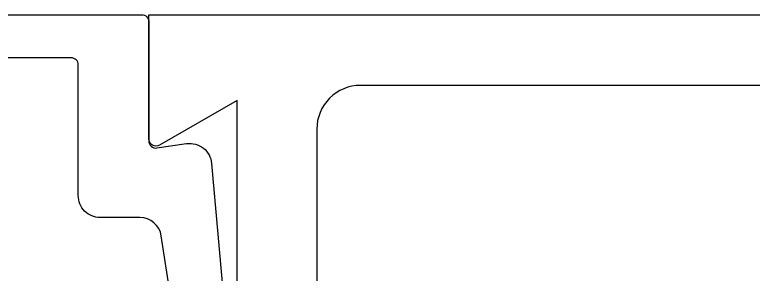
# Model space of a CAD drawing. Extents: x -73 to 76, y -94 to 26.
# Drawn here: x -19.685 to -18.638, y 12.865 to 13.232 of the extents above; entities that cross this region are included whole.
import ezdxf

# ---------------------------------------------------------------- set-up
doc = ezdxf.new("R2010")
doc.units = 0
doc.header["$MEASUREMENT"] = 0
doc.layers.get('0').update_dxf_attribs({"linetype": 'CONTINUOUS'})
doc.layers.add('VENT', color=5, linetype='CONTINUOUS')

# ---------------------------------------------------------------- blocks, each defined once
blk = doc.blocks.new('3344 Stile')
blk.add_lwpolyline([(-0.255, -0.125), (-0.081, -0.125, 0.414214), (-0.05, -0.094), (-0.05, -0.063), (-0.0922, -0.063), (-0.0648, -0.0155, -0.267949), (-0.0379, 0), (0, 0), (0.0379, 0, -0.267949), (0.0648, -0.0155), (0.0922, -0.063), (0.05, -0.063), (0.05, -0.094, 0.414214), (0.081, -0.125), (0.255, -0.125, 0.57735), (0.2637, -0.11), (0.2131, -0.0225, -0.57735), (0.2261, 0), (0.7538, 0), (0.6903, -0.11, 0.57735), (0.699, -0.125), (0.875, -0.125), (0.875, 0.937)], format="xyb")
blk.add_lwpolyline([(0, 0.113), (-0.713, 0.113, -0.414214), (-0.775, 0.175), (-0.775, 3.7494, -0.341643), (-0.7286, 3.8094, -0.036128), (-0.3169, 3.885, -0.337021), (-0.2526, 3.8464, 0.306807), (-0.195, 3.8074), (0, 3.8074), (0.195, 3.8074, 0.306807), (0.2526, 3.8464, -0.337021), (0.3169, 3.885, -0.036128), (0.7286, 3.8094, -0.341643), (0.775, 3.7494), (0.775, 0.175, -0.414214), (0.713, 0.113)], format="xyb", close=True)
blk = doc.blocks.new('4142 1in Glass Stop')
blk.add_lwpolyline([(0.2004, -0.0889), (0.6015, -0.1249, 0.967957), (0.6088, -0.0654), (0.3032, -0.0177, -0.369613), (0.277, 0.0129), (0.277, 0.069, 0.414214), (0.246, 0.1), (0.061, 0.1, -0.414214), (0.051, 0.11), (0.051, 0.442, -0.414214), (0.061, 0.452), (0.196, 0.452, 0.414214), (0.206, 0.462), (0.206, 0.541, 0.697352), (0.1884, 0.5475, -0.380272), (0.0554, 0.529, -0.250619), (0.051, 0.5373), (0.051, 0.6897, -0.250619), (0.0554, 0.698, -0.380272), (0.1884, 0.6795, 0.697352), (0.206, 0.686), (0.206, 0.765, 0.414214), (0.196, 0.775), (0, 0.775, 0.414214), (-0.01, 0.765), (-0.01, 0.01, 0.414214), (0, 0), (0.1687, 0, -0.456923), (0.1786, -0.0114), (0.1725, -0.0536, 0.430142)], format="xyb", close=True)

msp = doc.modelspace()

# ---------------------------------------------------------------- block references
at = {"layer": 'VENT', "xscale": -1}
for name, p, rotation in [('4142 1in Glass Stop', (-19.4948, 13.2221), 90), ('3344 Stile', (-19.3698, 12.3571), 270), ('3344 Stile', (-19.3698, 12.3571), 270)]:
    msp.add_blockref(name, p, dxfattribs=dict(at, rotation=rotation))

doc.saveas('drawing.dxf')
